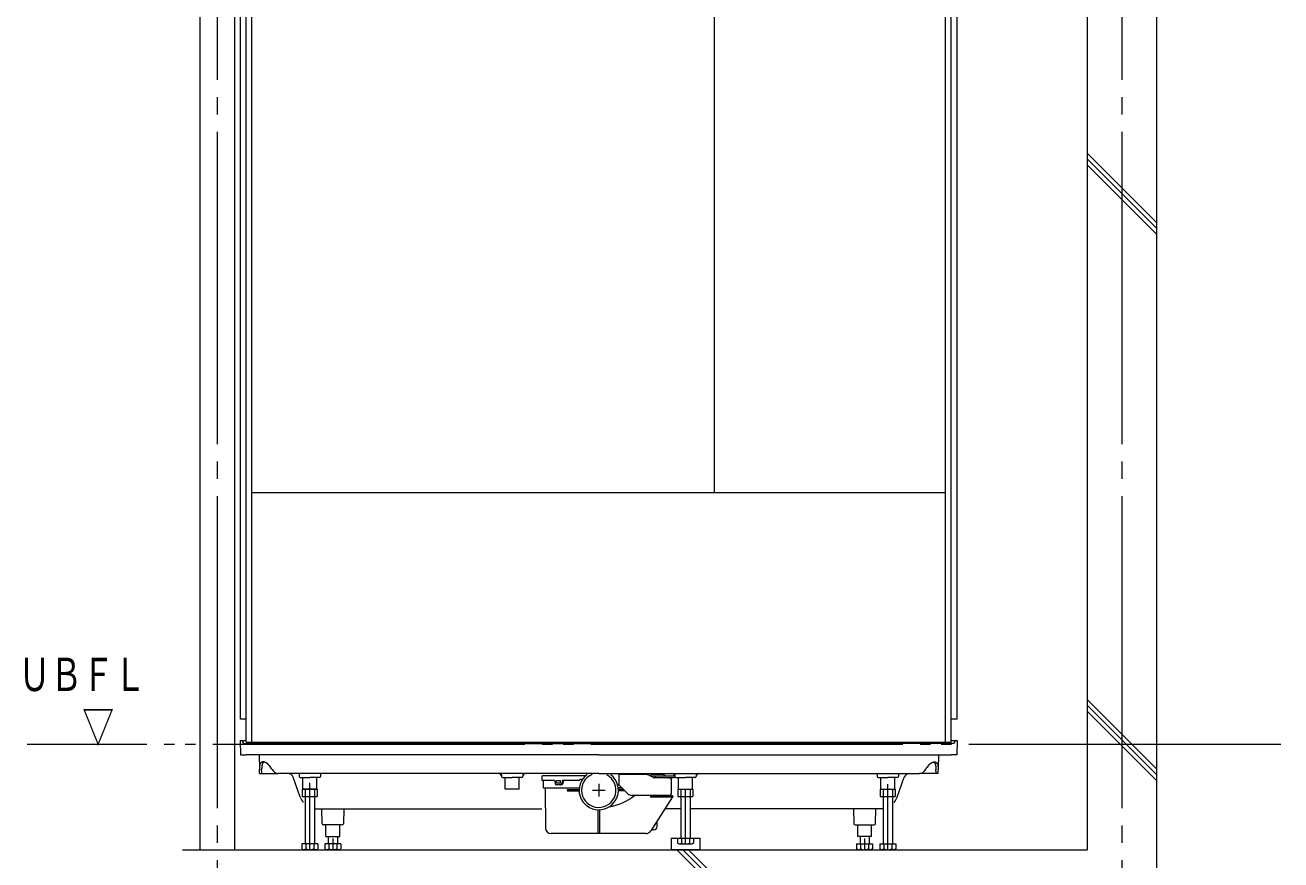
# Model space of a CAD drawing. Units: millimetres on the paper. Extents: x -305 to 305, y -152 to 152.
# Drawn here: x -142.6 to -70.2, y -98 to -49.9 of the extents above; entities that cross this region are included whole.
import ezdxf
from ezdxf.enums import TextEntityAlignment as Align

# ---------------------------------------------------------------- set-up
doc = ezdxf.new("R2010")
doc.units = ezdxf.units.MM
doc.linetypes.add('LONG_CHAIN', pattern=[21, 18, -1, 1, -1])
doc.linetypes.add('LONG_DOUBLE_CHAIN', pattern=[21.8, 18, -1, 0.6, -0.6, 0.6, -1])
doc.layers.add('0-1_VIEW0001', color=7, linetype='Continuous', lineweight=9)
doc.styles.add('ＭＳ ゴシック', font='')
doc.styles.get('ＭＳ ゴシック').set_extended_font_data('MS Gothic')

msp = doc.modelspace()

# ---------------------------------------------------------------- linework, layer by layer
at = {"layer": '0-1_VIEW0001'}
for p, q in [((-132.518, -14.02), (-132.518, -97.42)), ((-130.518, -14.02), (-130.518, -97.42)), ((-81.35, -14.02), (-81.35, -97.42)), ((-77.35, -14.02), (-77.35, -102.42)), ((-130.185, -89.887), (-130.185, -24.687)), ((-129.851, -91.22), (-129.851, -25.187)), ((-129.518, -91.22), (-129.518, -25.187)), ((-102.851, -76.82), (-102.851, -25.187)), ((-89.518, -77.82), (-89.518, -25.187)), ((-89.185, -91.22), (-89.185, -25.187)), ((-88.851, -89.887), (-88.851, -24.687)), ((-77.352, -61.242), (-81.352, -57.242)), ((-77.352, -61.575), (-81.352, -57.575)), ((-77.352, -61.908), (-81.352, -57.908)), ((-129.518, -76.82), (-89.518, -76.82)), ((-89.518, -91.22), (-89.518, -77.82)), ((-77.353, -92.754), (-81.353, -88.754)), ((-77.353, -93.087), (-81.353, -89.087)), ((-77.353, -93.421), (-81.353, -89.421)), ((-129.851, -89.887), (-130.185, -89.887)), ((-88.851, -89.887), (-89.185, -89.887)), ((-130.193, -91.12), (-130.178, -91.954)), ((-130.193, -91.12), (-129.851, -91.12)), ((-130.059, -91.153), (-130.059, -91.189)), ((-129.851, -91.22), (-89.185, -91.22)), ((-89.185, -91.12), (-88.843, -91.12)), ((-88.977, -91.153), (-88.978, -91.189)), ((-130.178, -91.954), (-129.845, -91.954)), ((-129.959, -91.287), (-109.518, -91.287)), ((-109.518, -91.954), (-129.845, -91.954)), ((-129.105, -91.954), (-129.09, -92.783)), ((-89.078, -91.287), (-109.518, -91.287)), ((-109.518, -91.954), (-89.191, -91.954)), ((-89.931, -91.954), (-89.946, -92.783)), ((-128.527, -92.563), (-128.446, -92.675)), ((-90.509, -92.563), (-90.59, -92.675)), ((-129.089, -92.89), (-129.09, -92.783)), ((-129.086, -93.02), (-128.966, -93.02)), ((-128.966, -93.02), (-128.014, -93.02)), ((-128.964, -92.89), (-128.962, -92.783)), ((-128.36, -92.783), (-128.278, -92.89)), ((-109.518, -93.02), (-128.014, -93.02)), ((-126.732, -94.387), (-127.138, -93.242)), ((-126.805, -93.02), (-126.803, -93.188)), ((-126.736, -93.254), (-126.185, -93.254)), ((-125.634, -93.254), (-126.185, -93.254)), ((-125.785, -93.92), (-125.785, -93.254)), ((-125.564, -93.02), (-125.567, -93.188)), ((-115.139, -93.02), (-115.136, -93.188)), ((-115.069, -93.254), (-114.518, -93.254)), ((-113.967, -93.254), (-114.518, -93.254)), ((-114.118, -93.92), (-114.118, -93.254)), ((-113.897, -93.02), (-113.9, -93.188)), ((-112.801, -93.187), (-112.801, -93.387)), ((-112.785, -93.404), (-112.123, -93.404)), ((-110.286, -93.154), (-112.768, -93.154)), ((-112.718, -93.404), (-112.718, -93.837)), ((-111.949, -93.424), (-111.748, -93.424)), ((-111.561, -93.404), (-110.635, -93.404)), ((-110.618, -93.37), (-110.618, -93.387)), ((-110.601, -93.354), (-110.458, -93.354)), ((-109.518, -93.02), (-91.023, -93.02)), ((-108.351, -93.074), (-108.351, -93.684)), ((-106.739, -93.087), (-108.335, -93.087)), ((-106.368, -93.253), (-106.665, -93.104)), ((-106.567, -93.154), (-105.168, -93.154)), ((-105.83, -93.087), (-106.435, -93.087)), ((-105.485, -93.27), (-106.294, -93.27)), ((-106.244, -93.254), (-106.244, -93.154)), ((-106.244, -93.254), (-105.168, -93.254)), ((-106.235, -93.27), (-106.235, -93.254)), ((-105.694, -93.154), (-105.711, -93.136)), ((-105.139, -93.02), (-105.136, -93.188)), ((-105.135, -93.22), (-105.135, -93.187)), ((-105.069, -93.254), (-104.518, -93.254)), ((-104.918, -93.92), (-104.918, -93.254)), ((-103.967, -93.254), (-104.518, -93.254)), ((-104.118, -93.92), (-104.118, -93.254)), ((-103.897, -93.02), (-103.9, -93.188)), ((-93.472, -93.02), (-93.469, -93.188)), ((-93.403, -93.254), (-92.851, -93.254)), ((-93.251, -93.92), (-93.251, -93.254)), ((-92.3, -93.254), (-92.851, -93.254)), ((-92.451, -93.92), (-92.451, -93.254)), ((-92.304, -94.387), (-91.898, -93.242)), ((-92.231, -93.02), (-92.234, -93.188)), ((-90.07, -93.02), (-91.023, -93.02)), ((-90.676, -92.783), (-90.758, -92.89)), ((-90.072, -92.89), (-90.074, -92.783)), ((-89.95, -93.02), (-90.07, -93.02)), ((-89.947, -92.89), (-89.946, -92.783)), ((-126.618, -93.92), (-126.618, -94.354)), ((-126.451, -93.92), (-126.451, -97.087)), ((-125.918, -93.92), (-125.918, -97.087)), ((-112.701, -93.854), (-110.643, -93.854)), ((-112.617, -93.87), (-112.597, -96.156)), ((-112.056, -93.462), (-112.04, -93.592)), ((-111.966, -93.547), (-111.966, -93.44)), ((-111.949, -93.564), (-111.748, -93.564)), ((-111.698, -93.68), (-111.941, -93.68)), ((-111.731, -93.547), (-111.731, -93.44)), ((-111.626, -93.461), (-111.646, -93.595)), ((-111.579, -93.46), (-111.599, -93.595)), ((-111.339, -93.945), (-110.651, -93.945)), ((-111.339, -93.945), (-111.339, -94.029)), ((-111.339, -94.029), (-110.651, -94.029)), ((-108.368, -93.7), (-108.422, -93.7)), ((-108.168, -93.854), (-108.393, -93.854)), ((-108.076, -93.945), (-108.385, -93.945)), ((-107.993, -94.029), (-108.385, -94.029)), ((-108.351, -93.67), (-107.832, -94.189)), ((-105.318, -94.12), (-105.318, -93.437)), ((-104.951, -93.92), (-104.951, -94.354)), ((-104.918, -93.92), (-104.118, -93.92)), ((-104.785, -93.92), (-104.785, -96.754)), ((-104.251, -93.92), (-104.251, -96.754)), ((-93.285, -93.92), (-93.285, -94.354)), ((-93.251, -93.92), (-92.451, -93.92)), ((-93.118, -93.92), (-93.118, -97.087)), ((-92.585, -93.92), (-92.585, -97.087)), ((-126.618, -94.354), (-125.751, -94.354)), ((-106.532, -94.287), (-107.597, -94.287)), ((-105.485, -94.287), (-107.597, -94.287)), ((-106.532, -94.287), (-106.532, -94.387)), ((-105.285, -94.304), (-106.532, -94.304)), ((-105.285, -94.387), (-106.532, -94.387)), ((-105.257, -94.372), (-106.524, -96.334)), ((-106.068, -94.287), (-106.068, -94.304)), ((-105.251, -94.337), (-105.251, -94.354)), ((-104.951, -94.354), (-104.085, -94.354)), ((-93.285, -94.354), (-92.418, -94.354)), ((-125.913, -95.054), (-112.795, -95.054)), ((-125.475, -95.921), (-125.49, -95.054)), ((-124.219, -95.054), (-124.234, -95.921)), ((-109.568, -95.119), (-109.568, -96.487)), ((-109.468, -95.119), (-109.468, -96.487)), ((-104.802, -95.054), (-105.681, -95.054)), ((-93.123, -95.054), (-104.231, -95.054)), ((-94.817, -95.054), (-94.802, -95.921)), ((-93.561, -95.921), (-93.546, -95.054)), ((-125.342, -95.987), (-125.408, -95.987)), ((-124.921, -95.987), (-125.342, -95.987)), ((-125.251, -96.654), (-125.251, -95.987)), ((-124.788, -95.987), (-124.921, -95.987)), ((-124.368, -95.987), (-124.788, -95.987)), ((-124.301, -95.987), (-124.368, -95.987)), ((-106.335, -96.27), (-106.483, -96.27)), ((-106.151, -96.087), (-106.151, -95.757)), ((-94.735, -95.987), (-94.668, -95.987)), ((-94.668, -95.987), (-94.248, -95.987)), ((-94.585, -96.654), (-94.585, -95.987)), ((-94.248, -95.987), (-94.115, -95.987)), ((-94.115, -95.987), (-93.694, -95.987)), ((-93.785, -96.654), (-93.785, -95.987)), ((-93.694, -95.987), (-93.628, -95.987)), ((-125.118, -96.654), (-125.118, -97.087)), ((-124.585, -96.654), (-124.585, -97.087)), ((-106.803, -96.487), (-112.264, -96.487)), ((-105.351, -96.754), (-105.351, -97.421)), ((-105.351, -96.754), (-103.685, -96.754)), ((-104.98, -96.754), (-104.056, -96.754)), ((-104.98, -96.754), (-104.98, -97.042)), ((-104.901, -97.087), (-104.98, -97.042)), ((-104.749, -96.754), (-104.749, -97.042)), ((-104.287, -96.754), (-104.287, -97.042)), ((-104.056, -97.042), (-104.135, -97.087)), ((-104.056, -96.754), (-104.056, -97.042)), ((-103.685, -96.754), (-103.685, -97.421)), ((-93.785, -96.654), (-94.585, -96.654)), ((-94.451, -96.654), (-94.451, -97.087)), ((-93.918, -96.654), (-93.918, -97.087)), ((-133.519, -97.42), (-81.35, -97.42)), ((-126.647, -97.087), (-126.647, -97.375)), ((-125.723, -97.087), (-126.647, -97.087)), ((-126.647, -97.375), (-126.568, -97.42)), ((-125.798, -97.42), (-126.565, -97.42)), ((-126.416, -97.087), (-126.416, -97.375)), ((-125.954, -97.087), (-125.954, -97.375)), ((-125.801, -97.42), (-125.723, -97.375)), ((-125.723, -97.087), (-125.723, -97.375)), ((-125.313, -97.087), (-125.313, -97.375)), ((-124.389, -97.087), (-125.313, -97.087)), ((-125.313, -97.375), (-125.235, -97.42)), ((-124.465, -97.42), (-125.231, -97.42)), ((-125.082, -97.087), (-125.082, -97.375)), ((-124.62, -97.087), (-124.62, -97.375)), ((-124.468, -97.42), (-124.389, -97.375)), ((-124.389, -97.087), (-124.389, -97.375)), ((-103.685, -97.42), (-105.351, -97.42)), ((-105.008, -97.42), (-100.008, -102.42)), ((-104.901, -97.087), (-104.135, -97.087)), ((-104.675, -97.42), (-99.675, -102.42)), ((-104.342, -97.42), (-99.342, -102.42)), ((-94.647, -97.087), (-93.723, -97.087)), ((-94.647, -97.087), (-94.647, -97.375)), ((-94.568, -97.42), (-94.647, -97.375)), ((-94.571, -97.42), (-93.805, -97.42)), ((-94.416, -97.087), (-94.416, -97.375)), ((-93.954, -97.087), (-93.954, -97.375)), ((-93.723, -97.375), (-93.801, -97.42)), ((-93.723, -97.087), (-93.723, -97.375)), ((-93.313, -97.087), (-93.313, -97.375)), ((-93.313, -97.087), (-92.389, -97.087)), ((-93.235, -97.42), (-93.313, -97.375)), ((-93.238, -97.42), (-92.471, -97.42)), ((-93.082, -97.087), (-93.082, -97.375)), ((-92.62, -97.087), (-92.62, -97.375)), ((-92.389, -97.375), (-92.468, -97.42)), ((-92.389, -97.087), (-92.389, -97.375))]:
    msp.add_line(p, q, dxfattribs=at)
at = {"layer": '0-1_VIEW0001', "linetype": 'LONG_CHAIN'}
for p, q in [((-131.518, -14.02), (-131.518, -102.42)), ((-79.351, -14.02), (-79.351, -102.42)), ((-126.185, -97.457), (-126.185, -93.555)), ((-109.882, -93.987), (-109.154, -93.987)), ((-109.518, -93.623), (-109.518, -94.351)), ((-104.518, -97.124), (-104.518, -93.945)), ((-92.851, -97.457), (-92.851, -93.641)), ((-124.851, -96.773), (-124.851, -97.42)), ((-94.185, -96.773), (-94.185, -97.42))]:
    msp.add_line(p, q, dxfattribs=at)
at = {"layer": '0-1_VIEW0001', "linetype": 'LONG_DOUBLE_CHAIN'}
msp.add_line((-70.178, -91.354), (-142.477, -91.354), dxfattribs=at)
at = {"layer": '0-1_VIEW0001'}
for points in [[(-88.843, -91.12), (-88.858, -91.954), (-89.191, -91.954)], [(-129.075, -92.563), (-129.076, -92.574), (-129.078, -92.585), (-129.079, -92.597), (-129.081, -92.608), (-129.082, -92.619), (-129.083, -92.631), (-129.084, -92.642), (-129.085, -92.653), (-129.086, -92.664), (-129.087, -92.675), (-129.088, -92.686), (-129.089, -92.697), (-129.089, -92.708), (-129.089, -92.719), (-129.09, -92.73), (-129.09, -92.74), (-129.09, -92.751), (-129.09, -92.762), (-129.09, -92.773), (-129.09, -92.783)], [(-128.987, -92.384), (-128.991, -92.387), (-128.995, -92.39), (-128.998, -92.393), (-129.002, -92.396), (-129.005, -92.399), (-129.008, -92.402), (-129.011, -92.405), (-129.015, -92.408), (-129.018, -92.412), (-129.02, -92.415), (-129.023, -92.419), (-129.026, -92.423), (-129.029, -92.426), (-129.031, -92.43), (-129.034, -92.434), (-129.036, -92.438), (-129.039, -92.443), (-129.041, -92.447), (-129.043, -92.451), (-129.046, -92.456), (-129.048, -92.46), (-129.05, -92.465), (-129.053, -92.474), (-129.056, -92.483), (-129.059, -92.492), (-129.062, -92.502), (-129.064, -92.511), (-129.066, -92.521), (-129.069, -92.532), (-129.071, -92.542), (-129.073, -92.552), (-129.075, -92.563)], [(-128.791, -92.368), (-128.802, -92.365), (-128.807, -92.364), (-128.813, -92.362), (-128.818, -92.361), (-128.824, -92.36), (-128.829, -92.359), (-128.835, -92.358), (-128.84, -92.357), (-128.845, -92.356), (-128.851, -92.355), (-128.856, -92.355), (-128.861, -92.354), (-128.866, -92.354), (-128.872, -92.354), (-128.877, -92.354), (-128.882, -92.354), (-128.887, -92.354), (-128.892, -92.354), (-128.897, -92.354), (-128.901, -92.354), (-128.906, -92.355), (-128.911, -92.355), (-128.916, -92.356), (-128.921, -92.357), (-128.926, -92.358), (-128.931, -92.359), (-128.936, -92.36), (-128.941, -92.362), (-128.945, -92.363), (-128.95, -92.365), (-128.954, -92.367), (-128.959, -92.368), (-128.963, -92.37), (-128.967, -92.372), (-128.972, -92.374), (-128.976, -92.377), (-128.98, -92.379), (-128.984, -92.382), (-128.987, -92.384)], [(-128.943, -92.563), (-128.944, -92.574), (-128.946, -92.585), (-128.947, -92.597), (-128.949, -92.608), (-128.95, -92.619), (-128.951, -92.63), (-128.953, -92.641), (-128.954, -92.653), (-128.955, -92.664), (-128.956, -92.675), (-128.957, -92.686), (-128.958, -92.697), (-128.959, -92.708), (-128.959, -92.719), (-128.96, -92.729), (-128.96, -92.74), (-128.961, -92.751), (-128.961, -92.762), (-128.962, -92.773), (-128.962, -92.783)], [(-128.821, -92.362), (-128.826, -92.364), (-128.832, -92.366), (-128.837, -92.368), (-128.842, -92.371), (-128.847, -92.373), (-128.852, -92.375), (-128.856, -92.378), (-128.861, -92.381), (-128.866, -92.384), (-128.87, -92.387), (-128.876, -92.392), (-128.882, -92.398), (-128.887, -92.404), (-128.892, -92.41), (-128.897, -92.417), (-128.901, -92.425), (-128.905, -92.432), (-128.909, -92.44), (-128.913, -92.448), (-128.916, -92.457), (-128.919, -92.467), (-128.923, -92.477), (-128.926, -92.487), (-128.928, -92.497), (-128.931, -92.508), (-128.933, -92.519), (-128.936, -92.53), (-128.938, -92.541), (-128.94, -92.552), (-128.943, -92.563)], [(-128.527, -92.563), (-128.532, -92.556), (-128.538, -92.549), (-128.543, -92.542), (-128.548, -92.536), (-128.554, -92.529), (-128.559, -92.523), (-128.565, -92.516), (-128.57, -92.51), (-128.576, -92.503), (-128.582, -92.497), (-128.587, -92.492), (-128.592, -92.487), (-128.597, -92.482), (-128.602, -92.477), (-128.608, -92.473), (-128.613, -92.468), (-128.619, -92.464), (-128.624, -92.459), (-128.63, -92.455), (-128.635, -92.45), (-128.641, -92.446), (-128.646, -92.442), (-128.652, -92.438), (-128.658, -92.434), (-128.663, -92.43), (-128.669, -92.426), (-128.675, -92.423), (-128.681, -92.419), (-128.686, -92.415), (-128.692, -92.412), (-128.703, -92.406), (-128.714, -92.4), (-128.725, -92.394), (-128.736, -92.389), (-128.747, -92.384), (-128.758, -92.38), (-128.769, -92.375), (-128.78, -92.372), (-128.791, -92.368)], [(-128.36, -92.783), (-128.369, -92.773), (-128.377, -92.762), (-128.386, -92.751), (-128.395, -92.74), (-128.404, -92.729), (-128.412, -92.718), (-128.421, -92.708), (-128.43, -92.697), (-128.438, -92.686), (-128.446, -92.675)], [(-90.676, -92.783), (-90.668, -92.773), (-90.659, -92.762), (-90.65, -92.751), (-90.641, -92.74), (-90.632, -92.729), (-90.624, -92.718), (-90.615, -92.708), (-90.607, -92.697), (-90.598, -92.686), (-90.59, -92.675)], [(-90.509, -92.563), (-90.504, -92.556), (-90.498, -92.549), (-90.493, -92.542), (-90.488, -92.536), (-90.482, -92.529), (-90.477, -92.523), (-90.471, -92.516), (-90.466, -92.51), (-90.46, -92.503), (-90.454, -92.497), (-90.449, -92.492), (-90.444, -92.487), (-90.439, -92.482), (-90.434, -92.477), (-90.428, -92.473), (-90.423, -92.468), (-90.418, -92.464), (-90.412, -92.459), (-90.407, -92.455), (-90.401, -92.45), (-90.395, -92.446), (-90.39, -92.442), (-90.384, -92.438), (-90.378, -92.434), (-90.373, -92.43), (-90.367, -92.426), (-90.361, -92.423), (-90.355, -92.419), (-90.35, -92.415), (-90.344, -92.412), (-90.333, -92.406), (-90.322, -92.4), (-90.311, -92.394), (-90.3, -92.389), (-90.289, -92.384), (-90.278, -92.38), (-90.267, -92.375), (-90.256, -92.372), (-90.245, -92.368)], [(-90.245, -92.368), (-90.234, -92.365), (-90.229, -92.364), (-90.223, -92.362), (-90.218, -92.361), (-90.212, -92.36), (-90.207, -92.359), (-90.201, -92.358), (-90.196, -92.357), (-90.191, -92.356), (-90.185, -92.355), (-90.18, -92.355), (-90.175, -92.354), (-90.17, -92.354), (-90.164, -92.354), (-90.159, -92.354), (-90.154, -92.354), (-90.149, -92.354), (-90.144, -92.354), (-90.139, -92.354), (-90.135, -92.354), (-90.13, -92.355), (-90.125, -92.355), (-90.12, -92.356), (-90.115, -92.357), (-90.11, -92.358), (-90.105, -92.359), (-90.1, -92.36), (-90.095, -92.362), (-90.091, -92.363), (-90.086, -92.365), (-90.082, -92.367), (-90.077, -92.368), (-90.073, -92.37), (-90.069, -92.372), (-90.064, -92.374), (-90.06, -92.377), (-90.056, -92.379), (-90.052, -92.382), (-90.049, -92.384)], [(-90.215, -92.362), (-90.21, -92.364), (-90.204, -92.366), (-90.199, -92.368), (-90.194, -92.371), (-90.189, -92.373), (-90.184, -92.375), (-90.18, -92.378), (-90.175, -92.381), (-90.17, -92.384), (-90.166, -92.387), (-90.16, -92.392), (-90.155, -92.398), (-90.149, -92.404), (-90.144, -92.41), (-90.14, -92.417), (-90.135, -92.425), (-90.131, -92.432), (-90.127, -92.44), (-90.124, -92.448), (-90.12, -92.457), (-90.117, -92.467), (-90.113, -92.477), (-90.111, -92.487), (-90.108, -92.497), (-90.105, -92.508), (-90.103, -92.519), (-90.1, -92.53), (-90.098, -92.541), (-90.096, -92.552), (-90.093, -92.563)], [(-90.093, -92.563), (-90.092, -92.574), (-90.09, -92.585), (-90.089, -92.597), (-90.087, -92.608), (-90.086, -92.619), (-90.085, -92.63), (-90.083, -92.641), (-90.082, -92.653), (-90.081, -92.664), (-90.08, -92.675), (-90.079, -92.686), (-90.078, -92.697), (-90.077, -92.708), (-90.077, -92.719), (-90.076, -92.729), (-90.076, -92.74), (-90.075, -92.751), (-90.075, -92.762), (-90.074, -92.773), (-90.074, -92.783)], [(-90.049, -92.384), (-90.045, -92.387), (-90.041, -92.39), (-90.038, -92.393), (-90.034, -92.396), (-90.031, -92.399), (-90.028, -92.402), (-90.025, -92.405), (-90.022, -92.408), (-90.019, -92.412), (-90.016, -92.415), (-90.013, -92.419), (-90.01, -92.423), (-90.007, -92.426), (-90.005, -92.43), (-90.002, -92.434), (-90, -92.438), (-89.997, -92.443), (-89.995, -92.447), (-89.993, -92.451), (-89.99, -92.456), (-89.988, -92.46), (-89.986, -92.465), (-89.983, -92.474), (-89.98, -92.483), (-89.977, -92.492), (-89.974, -92.502), (-89.972, -92.511), (-89.97, -92.521), (-89.967, -92.532), (-89.965, -92.542), (-89.963, -92.552), (-89.961, -92.563)], [(-89.961, -92.563), (-89.96, -92.574), (-89.958, -92.585), (-89.957, -92.597), (-89.955, -92.608), (-89.954, -92.619), (-89.953, -92.631), (-89.952, -92.642), (-89.951, -92.653), (-89.95, -92.664), (-89.949, -92.675), (-89.948, -92.686), (-89.947, -92.697), (-89.947, -92.708), (-89.947, -92.719), (-89.946, -92.73), (-89.946, -92.74), (-89.946, -92.751), (-89.946, -92.762), (-89.946, -92.773), (-89.946, -92.783)], [(-129.086, -93.02), (-129.086, -93.015), (-129.087, -92.998), (-129.087, -92.971), (-129.088, -92.935), (-129.089, -92.89)], [(-128.964, -92.89), (-128.965, -92.935), (-128.966, -92.971), (-128.966, -92.998), (-128.966, -93.015), (-128.966, -93.02)], [(-125.785, -93.92), (-126.585, -93.92), (-126.585, -93.254)], [(-114.118, -93.92), (-114.918, -93.92), (-114.918, -93.254)], [(-90.072, -92.89), (-90.071, -92.935), (-90.071, -92.971), (-90.07, -92.998), (-90.07, -93.015), (-90.07, -93.02)], [(-89.95, -93.02), (-89.95, -93.015), (-89.949, -92.998), (-89.949, -92.971), (-89.948, -92.935), (-89.947, -92.89)], [(-126.618, -93.92), (-125.751, -93.92), (-125.751, -94.354)], [(-104.951, -93.92), (-104.085, -93.92), (-104.085, -94.354)], [(-93.285, -93.92), (-92.418, -93.92), (-92.418, -94.354)], [(-125.251, -96.654), (-124.451, -96.654), (-124.451, -95.987)]]:
    msp.add_lwpolyline(points, dxfattribs=at)
for centre, radius, start, end in [((-130.092, -91.154), 0.0333, 1, 90), ((-129.959, -91.187), 0.1, 181, 270), ((-89.078, -91.187), 0.1, 270, 359), ((-88.944, -91.154), 0.0333, 90, 179), ((-128.014, -92.687), 0.333, 217.52512, 270), ((-127.452, -93.354), 0.333, 19.50245, 90), ((-126.736, -93.187), 0.0667, 181.00003, 270), ((-125.634, -93.187), 0.0667, 270, 358.99997), ((-115.303, -93.187), 0.167, 0.99991, 90), ((-115.069, -93.187), 0.0667, 180.99991, 270), ((-113.967, -93.187), 0.0667, 270, 358.99997), ((-113.734, -93.187), 0.167, 90, 178.99997), ((-112.785, -93.387), 0.0167, 180, 270), ((-112.768, -93.187), 0.0333, 90, 180), ((-112.123, -93.47), 0.0667, 7.02025, 90), ((-111.949, -93.44), 0.0167, 90, 180), ((-111.748, -93.44), 0.0167, 0, 90), ((-111.561, -93.47), 0.0667, 90, 171.61497), ((-111.513, -93.47), 0.0667, 90, 171.60161), ((-109.518, -93.987), 1.133, 126.30444, 51.66958), ((-110.635, -93.387), 0.0167, 270, 0), ((-110.601, -93.37), 0.0167, 90, 180), ((-109.518, -93.987), 0.992, 112.97152, 62.35202), ((-108.295, -93.249), 0.167, 103.64409, 109.62666), ((-106.739, -93.254), 0.167, 63.45684, 90), ((-106.435, -93.254), 0.167, 90, 142.92627), ((-106.294, -93.104), 0.167, 243.45684, 270), ((-105.83, -93.254), 0.167, 44.66615, 90), ((-105.509, -93.104), 0.167, 244.15807, 270), ((-105.485, -93.437), 0.167, 0, 90), ((-105.303, -93.187), 0.167, 1.00003, 90), ((-105.168, -93.187), 0.0333, 0, 90), ((-105.168, -93.22), 0.0333, 270, 0), ((-105.069, -93.187), 0.0667, 181.00003, 270), ((-103.967, -93.187), 0.0667, 270, 359.00009), ((-103.734, -93.187), 0.167, 90, 179.00009), ((-93.403, -93.187), 0.0667, 181.00003, 270), ((-92.3, -93.187), 0.0667, 270, 358.99997), ((-91.584, -93.354), 0.333, 90, 160.49755), ((-91.023, -92.687), 0.333, 270, 322.47488), ((-112.701, -93.837), 0.0167, 180, 270), ((-112.634, -93.87), 0.0167, 0.5, 90), ((-111.941, -93.58), 0.1, 187.02025, 270), ((-111.949, -93.547), 0.0167, 180, 270), ((-111.748, -93.547), 0.0167, 270, 0), ((-111.745, -93.58), 0.1, 270, 351.61497), ((-111.698, -93.58), 0.1, 270, 351.60161), ((-108.368, -93.684), 0.0167, 270, 0), ((-105.485, -94.12), 0.167, 270, 0), ((-125.789, -94.054), 1, 199.50245, 219.59857), ((-109.015, -94.709), 0.0033, 180, 304.88769), ((-109.518, -91.68), 3.324, 280.37768, 308.33802), ((-107.597, -93.954), 0.333, 225, 270), ((-105.285, -94.337), 0.0333, 0, 90), ((-105.285, -94.354), 0.0333, 270, 0), ((-93.247, -94.054), 1, 320.40143, 340.49755), ((-125.408, -95.92), 0.0667, 181, 270), ((-124.301, -95.92), 0.0667, 270, 359), ((-112.264, -96.154), 0.333, 180.5, 270), ((-106.335, -96.087), 0.183, 270, 0), ((-94.735, -95.92), 0.0667, 181, 270), ((-93.628, -95.92), 0.0667, 270, 359), ((-106.804, -96.154), 0.333, 270, 327.14692), ((-104.908, -96.787), 0.3, 271.20516, 301.93849), ((-104.518, -96.476), 0.611, 247.78118, 292.2178), ((-104.128, -96.787), 0.3, 238.06151, 268.79485), ((-126.574, -97.12), 0.3, 271.20516, 301.93849), ((-126.185, -96.809), 0.611, 247.78221, 292.21882), ((-125.795, -97.12), 0.3, 238.06151, 268.79484), ((-125.241, -97.12), 0.3, 271.20516, 301.93849), ((-124.851, -96.809), 0.611, 247.78221, 292.21882), ((-124.462, -97.12), 0.3, 238.06151, 268.79484), ((-94.574, -97.12), 0.3, 271.20516, 301.93849), ((-94.185, -96.809), 0.611, 247.78118, 292.2178), ((-93.795, -97.12), 0.3, 238.06151, 268.79485), ((-93.241, -97.12), 0.3, 271.20516, 301.93849), ((-92.851, -96.809), 0.611, 247.78118, 292.2178), ((-92.462, -97.12), 0.3, 238.06151, 268.79485)]:
    msp.add_arc(centre, radius, start, end, dxfattribs=at)

# ---------------------------------------------------------------- texts
at = {"layer": '0-1_VIEW0001', "style": 'ＭＳ ゴシック', "width": 0.7}
for s, p in [('ＵＢＦＬ', (-142.976, -88.842)), ('\u3000\u3000▽', (-142.976, -91.84))]:
    msp.add_text(s, height=1.921, dxfattribs=at).set_placement(p, align=Align.BOTTOM_LEFT)

doc.saveas('drawing.dxf')
